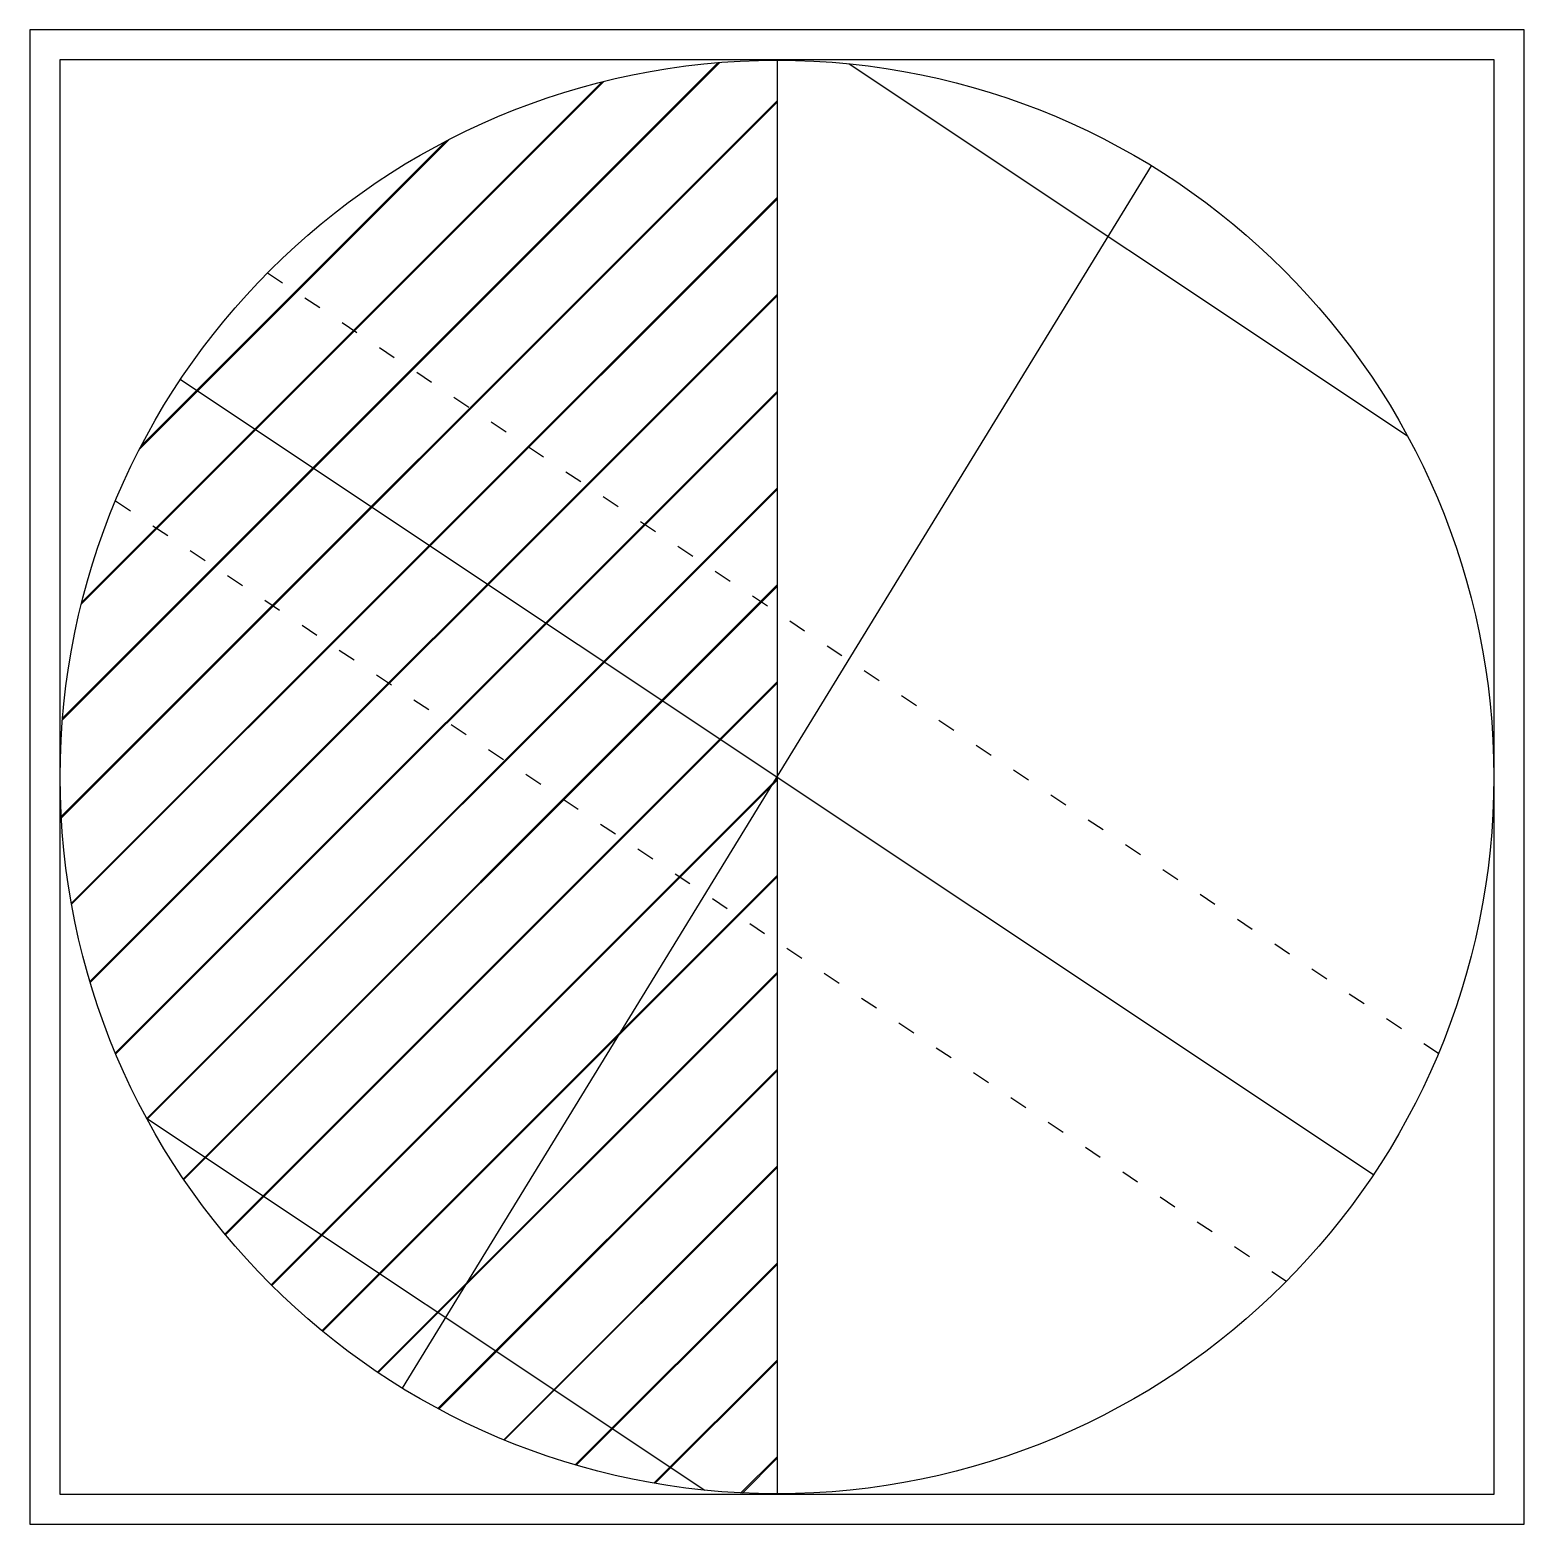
# Model space of a CAD drawing. Header units: millimetres. Extents: x 0 to 1000, y 0 to 1000.
import ezdxf

# ---------------------------------------------------------------- set-up
doc = ezdxf.new("R2010")
doc.units = ezdxf.units.MM
doc.linetypes.add('ACAD_ISO03W100', pattern=[30, 12, -18])
doc.layers.get('0').update_dxf_attribs({"color": 2})
doc.layers.add('1', color=1, linetype='Continuous')
doc.layers.add('2', color=7, linetype='Continuous')

msp = doc.modelspace()

# ---------------------------------------------------------------- linework, layer by layer
at = {"color": 2}
msp.add_lwpolyline([(0, 0), (1000, 0), (1000, 1000), (0, 1000)], close=True, dxfattribs=at)
at = {"layer": '1', "color": 1}
for p, q in [((980, 980), (20, 980)), ((20, 980), (20, 20)), ((980, 20), (980, 980)), ((20, 20), (980, 20))]:
    msp.add_line(p, q, dxfattribs=at)
at = {"layer": '2'}
for p, q in [((21.8, 538.3), (461.7, 978.2)), ((21.9, 539.3), (460.7, 978.1)), ((500, 979.7), (500, 20.3)), ((548.2, 977.3), (921.9, 728.3)), ((34.5, 615.8), (384.2, 965.5)), ((34.8, 617), (383, 965.2)), ((21, 473.6), (500, 952.6)), ((21.1, 472.7), (500, 951.7)), ((73.6, 719.7), (280.3, 926.4)), ((74.5, 721.6), (278.4, 925.5)), ((249.4, 90.9), (750.6, 909.1)), ((27.8, 415.5), (500, 887.8)), ((27.9, 414.8), (500, 886.8)), ((40.2, 363.1), (500, 822.9)), ((40.4, 362.4), (500, 822)), ((100.8, 766), (899.2, 234)), ((57.2, 315.3), (500, 758.1)), ((57.5, 314.7), (500, 757.2)), ((78.2, 271.5), (500, 693.3)), ((78.5, 270.9), (500, 692.4)), ((102.7, 231.1), (500, 628.5)), ((103.1, 230.6), (500, 627.5)), ((130.5, 194.1), (500, 563.6)), ((130.9, 193.6), (500, 562.7)), ((161.4, 160.2), (500, 498.8)), ((161.9, 159.7), (500, 497.9)), ((195.4, 129.4), (500, 434)), ((195.9, 129), (500, 433.1)), ((232.6, 101.7), (500, 369.1)), ((233.1, 101.4), (500, 368.2)), ((273, 77.4), (500, 304.3)), ((273.6, 77), (500, 303.4)), ((78.1, 271.7), (451.8, 22.7)), ((317.1, 56.5), (500, 239.5)), ((317.7, 56.3), (500, 238.6)), ((365, 39.7), (500, 174.7)), ((365.7, 39.5), (500, 173.7)), ((417.6, 27.4), (500, 109.8)), ((418.4, 27.3), (500, 108.9)), ((475.9, 20.9), (500, 45)), ((476.8, 20.8), (500, 44.1))]:
    msp.add_line(p, q, dxfattribs=at)
at = {"layer": '2', "linetype": 'ACAD_ISO03W100'}
for p, q in [((159, 837.4), (942.7, 315.2)), ((57.3, 684.8), (841, 162.6))]:
    msp.add_line(p, q, dxfattribs=at)
at = {"layer": '2'}
msp.add_circle((500, 500), 479.7, dxfattribs=at)

doc.saveas('drawing.dxf')
